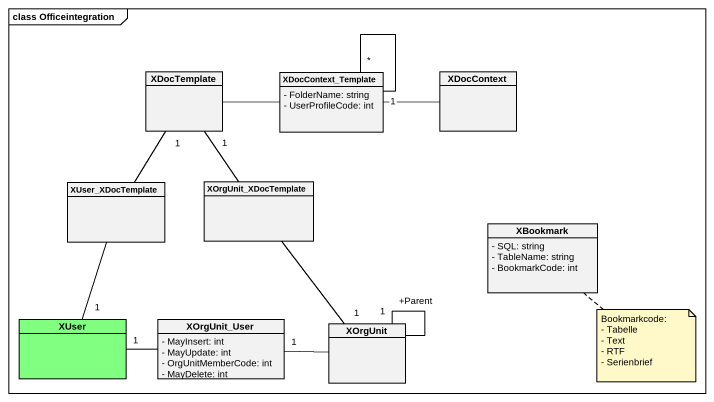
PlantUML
@startuml
mainframe class Officeintegration
hide circle
hide empty members
skinparam classAttributeIconSize 0
class XDocTemplate
class XDocContext_Template {
  - FolderName: string
  - UserProfileCode: int
}
class XDocContext
class XUser_XDocTemplate
class XOrgUnit_XDocTemplate
class XBookmark {
  - SQL: string
  - TableName: string
  - BookmarkCode: int
}
class XUser #80FF80
class XOrgUnit_User {
  - MayInsert: int
  - MayUpdate: int
  - OrgUnitMemberCode: int
  - MayDelete: int
}
class XOrgUnit
XDocContext_Template -left- XDocTemplate
XDocContext_Template "1" -- "*" XDocContext_Template
XDocContext_Template -right- XDocContext
XUser_XDocTemplate -up- "1" XDocTemplate
XOrgUnit_XDocTemplate -up- "1" XDocTemplate
XUser "1" -up- XUser_XDocTemplate
XOrgUnit_User -left- "1" XUser
XOrgUnit "1" -up- XOrgUnit_XDocTemplate
XOrgUnit -left- "1" XOrgUnit_User
XOrgUnit -- "+Parent\n1" XOrgUnit
note bottom of XBookmark
  Bookmarkcode:
  - Tabelle
  - Text
  - RTF
  - Serienbrief
end note
@enduml
